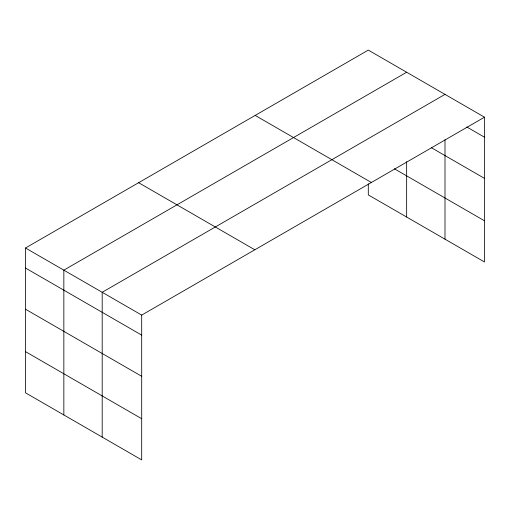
<?xml version="1.0" encoding="UTF-8"?>
<svg xmlns="http://www.w3.org/2000/svg" width="510" height="510" viewBox="0 0 510 510"><rect width="100%" height="100%" fill="white"/><g stroke="black" fill="none" stroke-linecap="round" stroke-linejoin="round"><path stroke-width="0.76" d="M484.5 117.185L368.303 50.095L25.5 248.013L25.5 392.815L141.697 459.905L141.697 315.097L484.5 117.185L484.5 261.987L368.303 194.903L368.303 183.817M406.648 72.235L63.846 270.153L63.846 414.955M444.994 94.375L102.191 292.287L102.191 437.095M466.79 126.977L484.5 137.203M431.301 147.664L484.5 178.379M394.326 168.746L484.5 220.804M255.178 115.413L371.376 182.497M138.624 182.701L254.821 249.785M25.5 248.013L141.697 315.097M25.5 268.037L141.697 335.121M25.5 309.213L141.697 376.297M25.5 351.639L141.697 418.723M444.994 139.734L444.994 239.177M406.648 161.721L406.648 217.037"/></g></svg>
